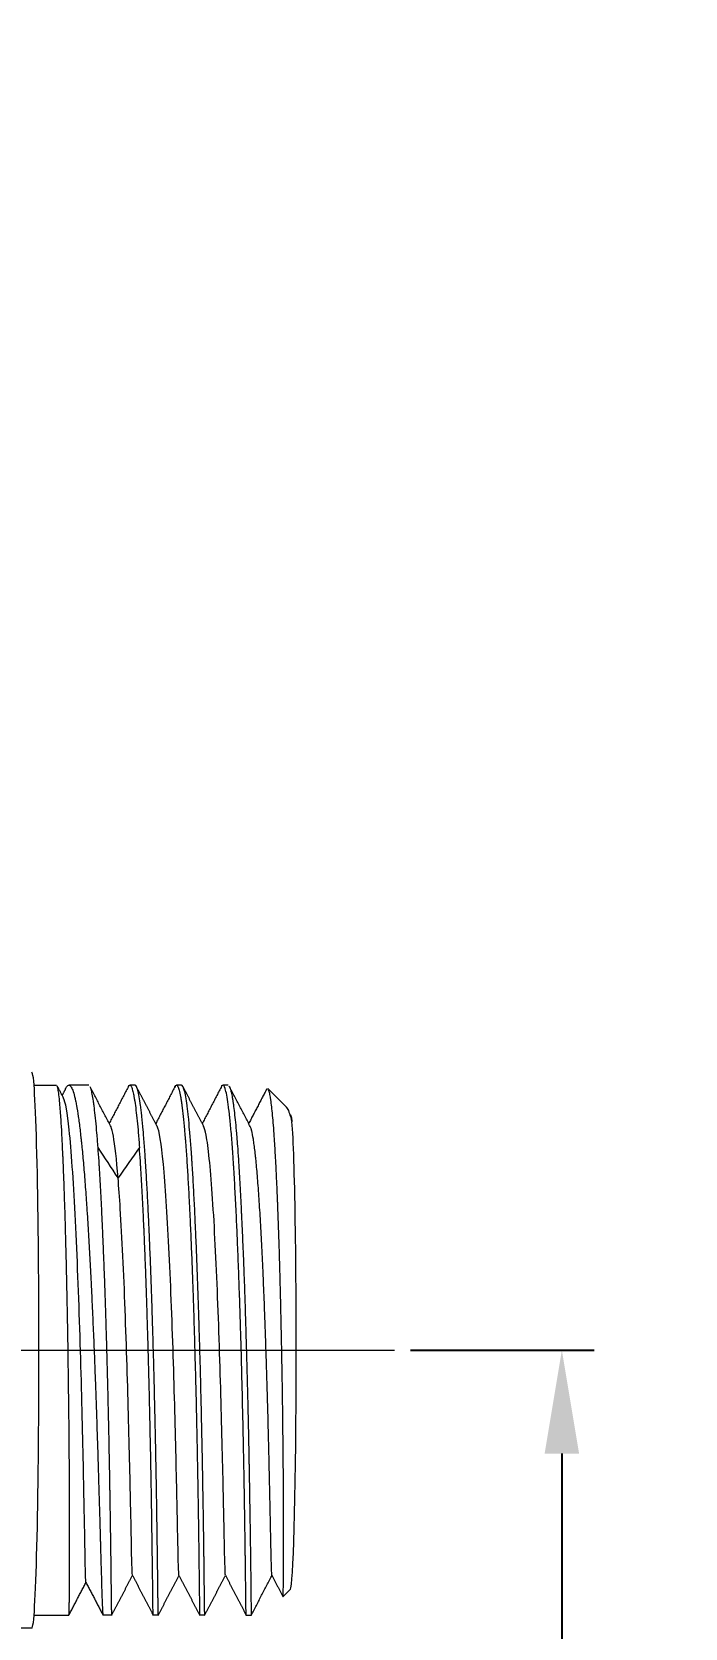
# Model space of a CAD drawing. Header units: millimetres. Extents: x 13304 to 14145, y -3112 to -2518.
# Drawn here: x 13632.1 to 13657.4, y -2848.6 to -2786.8 of the extents above; entities that cross this region are included whole.
import ezdxf

# ---------------------------------------------------------------- set-up
doc = ezdxf.new("R2010")
doc.units = ezdxf.units.MM
doc.linetypes.add('CENTERX2', pattern=[101.6, 63.5, -12.7, 12.7, -12.7])
doc.layers.add('CENTER', color=1, linetype='CENTERX2', lineweight=15)
doc.layers.add('DIM_', color=5, linetype='Continuous', lineweight=9)
doc.styles.get("Standard").update_dxf_attribs({"font": 'arial.ttf'})
doc.dimstyles.new('사본(2) STANDARD', dxfattribs={"dimscale": 0, "dimtxt": 4, "dimasz": 4, "dimexe": 1.25, "dimexo": 0.625, "dimgap": 1.5, "dimtad": 3, "dimtih": 1, "dimtoh": 1, "dimdec": 1, "dimzin": 9, "dimdsep": 46, "dimtxsty": 'Standard', "dimcen": 2.5, "dimclrd": 5, "dimclre": 5, "dimclrt": 5, "dimadec": 0, "dimazin": 0, "dimtfac": 1, "dimtdec": 1, "dimtmove": 0, "dimatfit": 3, "dimfxl": 1.25, "dimtfill": 1, "dimtolj": 1, "dimtzin": 0, "dimarcsym": 0})

# ---------------------------------------------------------------- blocks, each defined once
blk = doc.blocks.new('*D1')
at = {"layer": 'Defpoints', "color": 0, "transparency": 16777216}
for p in [(13611.112, -2735.149), (13694.137, -2735.149), (13635.287, -2904.833)]:
    blk.add_point(p, dxfattribs=at)
at = {"layer": 'DIM_', "color": 5, "lineweight": -2, "transparency": 16777216}
for p, q in [((13611.737, -2735.149), (13695.387, -2735.149)), ((13694.137, -2739.149), (13694.137, -2816.449)), ((13694.137, -2900.833), (13694.137, -2823.534)), ((13635.912, -2904.833), (13695.387, -2904.833))]:
    blk.add_line(p, q, dxfattribs=at)
at = {"layer": 'DIM_', "color": 5, "transparency": 16777216}
for points in [[(13693.471, -2739.149), (13694.804, -2739.149), (13694.137, -2735.149)], [(13693.471, -2900.833), (13694.804, -2900.833), (13694.137, -2904.833)]]:
    blk.add_solid(points, dxfattribs=at)
at = {"layer": 'DIM_', "color": 5, "transparency": 16777216, "insert": (13694.137, -2819.991), "char_height": 4, "attachment_point": 5, "bg_fill": 3, "box_fill_scale": 1.1, "bg_fill_color": 256, "bg_fill_true_color": 13158600, "bg_fill_transparency": 0}
blk.add_mtext('\\A1;169.7', dxfattribs=at)
blk = doc.blocks.new('*D4')
at = {"layer": 'Defpoints', "color": 0, "transparency": 16777216}
for p in [(13628.311, -2779.833), (13635.287, -2904.833), (13674.261, -2904.833)]:
    blk.add_point(p, dxfattribs=at)
at = {"layer": 'DIM_', "color": 5, "lineweight": -2, "transparency": 16777216}
for p, q in [((13628.936, -2779.833), (13675.511, -2779.833)), ((13674.261, -2783.833), (13674.261, -2838.791)), ((13674.261, -2900.833), (13674.261, -2845.876)), ((13635.912, -2904.833), (13675.511, -2904.833))]:
    blk.add_line(p, q, dxfattribs=at)
at = {"layer": 'DIM_', "color": 5, "transparency": 16777216}
for points in [[(13673.594, -2783.833), (13674.927, -2783.833), (13674.261, -2779.833)], [(13673.594, -2900.833), (13674.927, -2900.833), (13674.261, -2904.833)]]:
    blk.add_solid(points, dxfattribs=at)
at = {"layer": 'DIM_', "color": 5, "transparency": 16777216, "insert": (13674.261, -2842.333), "char_height": 4, "attachment_point": 5, "bg_fill": 3, "box_fill_scale": 1.1, "bg_fill_color": 256, "bg_fill_true_color": 13158600, "bg_fill_transparency": 0}
blk.add_mtext('\\A1;125', dxfattribs=at)
blk = doc.blocks.new('*D7')
at = {"layer": 'Defpoints', "color": 0, "transparency": 16777216}
for p in [(13646.137, -2837.833), (13646.137, -2904.833), (13652.615, -2904.833)]:
    blk.add_point(p, dxfattribs=at)
at = {"layer": 'DIM_', "color": 5, "lineweight": -2, "transparency": 16777216}
for p, q in [((13646.762, -2837.833), (13653.865, -2837.833)), ((13652.615, -2841.833), (13652.615, -2867.791)), ((13652.615, -2900.833), (13652.615, -2874.876)), ((13646.762, -2904.833), (13653.865, -2904.833))]:
    blk.add_line(p, q, dxfattribs=at)
at = {"layer": 'DIM_', "color": 5, "transparency": 16777216}
for points in [[(13651.949, -2841.833), (13653.282, -2841.833), (13652.615, -2837.833)], [(13651.949, -2900.833), (13653.282, -2900.833), (13652.615, -2904.833)]]:
    blk.add_solid(points, dxfattribs=at)
at = {"layer": 'DIM_', "color": 5, "transparency": 16777216, "insert": (13652.615, -2871.333), "char_height": 4, "attachment_point": 5, "bg_fill": 3, "box_fill_scale": 1.1, "bg_fill_color": 256, "bg_fill_true_color": 13158600, "bg_fill_transparency": 0}
blk.add_mtext('\\A1;67', dxfattribs=at)

msp = doc.modelspace()

# ---------------------------------------------------------------- linework, layer by layer
at = {"linetype": 'Continuous', "lineweight": 0}
for p, q in [((13632.186, -2827.583), (13633.061, -2827.583)), ((13634.301, -2827.583), (13633.534, -2827.583)), ((13636.096, -2827.583), (13635.892, -2827.583)), ((13637.896, -2827.583), (13637.696, -2827.583)), ((13639.695, -2827.583), (13639.495, -2827.583)), ((13641.954, -2828.433), (13641.259, -2827.738)), ((13641.825, -2847.363), (13642.107, -2847.08)), ((13632.186, -2848.083), (13633.537, -2848.083)), ((13635.197, -2848.083), (13634.857, -2848.083)), ((13636.996, -2848.083), (13636.796, -2848.083)), ((13638.796, -2848.083), (13638.596, -2848.083)), ((13640.396, -2848.083), (13640.594, -2848.083)), ((13632.104, -2848.583), (13611.111, -2848.583))]:
    msp.add_line(p, q, dxfattribs=at)
for centre, major_axis, start_param, end_param in [((13632.104, -2837.833), (0, 10.75), 3.141607, 6.283185), ((13642.101, -2837.833), (0, 9.25), 3.167136, 5.984453)]:
    msp.add_ellipse(centre, major_axis=major_axis, ratio=0.025395, start_param=start_param, end_param=end_param, dxfattribs=at)
for points, knots in [([(13633.536, -2848.083), (13633.538, -2848.083), (13633.54, -2848.067), (13633.544, -2848.001), (13633.546, -2847.952), (13633.549, -2847.822), (13633.55, -2847.741), (13633.552, -2847.619), (13633.552, -2847.581), (13633.553, -2847.54), (13633.553, -2847.513), (13633.553, -2847.499), (13633.554, -2847.428), (13633.555, -2847.367), (13633.557, -2847.174), (13633.56, -2846.888), (13633.562, -2846.545), (13633.563, -2846.266), (13633.564, -2846.169), (13633.564, -2846.019), (13633.564, -2845.968), (13633.565, -2845.864), (13633.565, -2845.811), (13633.565, -2845.543), (13633.565, -2845.318), (13633.564, -2844.845), (13633.564, -2844.598), (13633.563, -2844.082), (13633.562, -2843.813), (13633.561, -2843.463), (13633.56, -2843.392), (13633.56, -2843.285), (13633.56, -2843.249), (13633.559, -2843.177), (13633.559, -2842.997), (13633.558, -2842.814), (13633.555, -2842.37), (13633.553, -2842.068), (13633.548, -2841.451), (13633.545, -2841.137), (13633.54, -2840.656), (13633.539, -2840.494), (13633.536, -2840.249), (13633.535, -2840.166), (13633.533, -2840.001), (13633.532, -2839.919), (13633.527, -2839.505), (13633.523, -2839.174), (13633.514, -2838.509), (13633.51, -2838.175), (13633.5, -2837.507), (13633.494, -2837.172), (13633.488, -2836.794), (13633.487, -2836.752), (13633.485, -2836.668), (13633.485, -2836.626), (13633.482, -2836.5), (13633.478, -2836.249), (13633.473, -2836.001), (13633.462, -2835.508), (13633.448, -2834.86), (13633.433, -2834.23), (13633.421, -2833.765), (13633.418, -2833.611), (13633.411, -2833.382), (13633.409, -2833.305), (13633.405, -2833.155), (13633.403, -2833.08), (13633.393, -2832.708), (13633.384, -2832.421), (13633.366, -2831.866), (13633.357, -2831.597), (13633.337, -2831.08), (13633.327, -2830.831), (13633.316, -2830.561), (13633.315, -2830.532), (13633.312, -2830.473), (13633.308, -2830.385), (13633.299, -2830.184), (13633.292, -2830.019), (13633.276, -2829.701), (13633.256, -2829.303), (13633.235, -2828.958), (13633.219, -2828.72), (13633.213, -2828.644), (13633.202, -2828.499), (13633.196, -2828.43), (13633.18, -2828.237), (13633.169, -2828.124), (13633.147, -2827.93), (13633.136, -2827.848), (13633.119, -2827.75), (13633.114, -2827.721), (13633.106, -2827.684), (13633.103, -2827.672), (13633.098, -2827.651), (13633.095, -2827.642), (13633.088, -2827.62), (13633.084, -2827.609), (13633.079, -2827.601)], [0, 0, 0, 0, 0.031832, 0.031832, 0.063664, 0.063664, 0.095496, 0.095496, 0.103454, 0.107433, 0.107433, 0.111412, 0.111412, 0.127328, 0.127328, 0.15916, 0.190992, 0.190992, 0.206908, 0.206908, 0.214866, 0.214866, 0.222824, 0.222824, 0.254655, 0.254655, 0.286487, 0.286487, 0.318319, 0.318319, 0.326277, 0.326277, 0.330256, 0.330256, 0.334235, 0.350151, 0.350151, 0.381983, 0.381983, 0.413815, 0.413815, 0.429731, 0.429731, 0.437689, 0.437689, 0.445647, 0.445647, 0.477479, 0.477479, 0.509311, 0.509311, 0.541143, 0.541143, 0.545122, 0.545122, 0.549101, 0.549101, 0.557059, 0.572975, 0.572975, 0.604807, 0.636639, 0.636639, 0.652555, 0.652555, 0.660513, 0.660513, 0.668471, 0.668471, 0.700302, 0.700302, 0.732134, 0.732134, 0.763966, 0.763966, 0.767945, 0.767945, 0.771924, 0.779882, 0.795798, 0.795798, 0.82763, 0.859462, 0.859462, 0.875378, 0.875378, 0.891294, 0.891294, 0.923126, 0.923126, 0.954958, 0.954958, 0.970874, 0.970874, 0.978832, 0.978832, 0.98679, 0.98679, 1, 1, 1, 1]), ([(13634.195, -2846.815), (13634.193, -2846.81), (13634.181, -2846.665), (13634.155, -2845.325), (13634.087, -2841.668), (13633.967, -2836.981), (13633.786, -2832.376), (13633.565, -2829.147), (13633.403, -2828.219), (13633.328, -2828.079)], [0, 0, 0, 0, 0.042955, 0.206707, 0.370458, 0.53421, 0.697961, 0.861712, 1, 1, 1, 1]), ([(13633.405, -2827.722), (13633.408, -2827.716), (13633.412, -2827.709), (13633.421, -2827.689), (13633.428, -2827.677), (13633.441, -2827.655), (13633.448, -2827.645), (13633.481, -2827.601), (13633.507, -2827.583), (13633.534, -2827.583)], [0, 0, 0, 0, 0.074288, 0.074288, 0.228573, 0.228573, 0.382859, 0.382859, 1, 1, 1, 1]), ([(13633.534, -2827.583), (13633.559, -2827.583), (13633.585, -2827.6), (13633.635, -2827.666), (13633.659, -2827.715), (13633.708, -2827.845), (13633.733, -2827.926), (13633.763, -2828.048), (13633.772, -2828.086), (13633.781, -2828.126), (13633.787, -2828.154), (13633.79, -2828.168), (13633.805, -2828.239), (13633.816, -2828.3), (13633.852, -2828.492), (13633.875, -2828.635), (13633.92, -2828.95), (13633.943, -2829.121), (13633.977, -2829.4), (13633.988, -2829.497), (13634.004, -2829.647), (13634.01, -2829.698), (13634.021, -2829.802), (13634.026, -2829.855), (13634.054, -2830.122), (13634.075, -2830.348), (13634.116, -2830.821), (13634.136, -2831.068), (13634.176, -2831.584), (13634.195, -2831.853), (13634.219, -2832.203), (13634.224, -2832.273), (13634.231, -2832.38), (13634.234, -2832.416), (13634.238, -2832.488), (13634.25, -2832.669), (13634.262, -2832.852), (13634.29, -2833.295), (13634.325, -2833.9), (13634.359, -2834.529), (13634.384, -2835.01), (13634.392, -2835.171), (13634.404, -2835.417), (13634.408, -2835.499), (13634.415, -2835.664), (13634.419, -2835.747), (13634.438, -2836.16), (13634.453, -2836.492), (13634.482, -2837.157), (13634.496, -2837.49), (13634.524, -2838.159), (13634.537, -2838.494), (13634.551, -2838.871), (13634.553, -2838.913), (13634.556, -2838.997), (13634.561, -2839.124), (13634.571, -2839.416), (13634.58, -2839.665), (13634.598, -2840.158), (13634.619, -2840.806), (13634.639, -2841.436), (13634.654, -2841.901), (13634.659, -2842.055), (13634.666, -2842.284), (13634.668, -2842.36), (13634.673, -2842.511), (13634.675, -2842.586), (13634.687, -2842.958), (13634.695, -2843.245), (13634.712, -2843.801), (13634.72, -2844.069), (13634.734, -2844.586), (13634.741, -2844.836), (13634.748, -2845.105), (13634.749, -2845.135), (13634.751, -2845.194), (13634.753, -2845.282), (13634.758, -2845.483), (13634.763, -2845.647), (13634.772, -2845.966), (13634.777, -2846.165), (13634.788, -2846.536), (13634.794, -2846.709), (13634.801, -2846.947), (13634.803, -2847.023), (13634.806, -2847.114), (13634.807, -2847.131), (13634.808, -2847.167), (13634.81, -2847.219), (13634.812, -2847.269), (13634.817, -2847.43), (13634.821, -2847.543), (13634.829, -2847.737), (13634.832, -2847.818), (13634.838, -2847.917), (13634.839, -2847.946), (13634.842, -2847.983), (13634.843, -2847.995), (13634.845, -2848.015), (13634.846, -2848.025), (13634.85, -2848.06), (13634.853, -2848.076), (13634.856, -2848.082)], [0, 0, 0, 0, 0.031443, 0.031443, 0.062885, 0.062885, 0.094328, 0.094328, 0.102188, 0.106119, 0.106119, 0.110049, 0.110049, 0.12577, 0.12577, 0.157213, 0.157213, 0.188656, 0.188656, 0.204377, 0.204377, 0.212237, 0.212237, 0.220098, 0.220098, 0.251541, 0.251541, 0.282983, 0.282983, 0.314426, 0.314426, 0.322286, 0.322286, 0.326217, 0.326217, 0.330147, 0.345868, 0.345868, 0.377311, 0.408754, 0.408754, 0.424475, 0.424475, 0.432336, 0.432336, 0.440196, 0.440196, 0.471639, 0.471639, 0.503081, 0.503081, 0.534524, 0.534524, 0.538454, 0.538454, 0.542385, 0.550245, 0.565967, 0.565967, 0.597409, 0.628852, 0.628852, 0.644573, 0.644573, 0.652434, 0.652434, 0.660294, 0.660294, 0.691737, 0.691737, 0.723179, 0.723179, 0.754622, 0.754622, 0.758552, 0.758552, 0.762483, 0.770343, 0.786065, 0.786065, 0.817507, 0.817507, 0.84895, 0.84895, 0.864671, 0.864671, 0.868601, 0.868601, 0.872532, 0.880392, 0.880392, 0.911835, 0.911835, 0.943278, 0.943278, 0.958999, 0.958999, 0.966859, 0.966859, 0.97472, 0.97472, 1, 1, 1, 1]), ([(13634.664, -2829.989), (13634.65, -2829.795), (13634.635, -2829.612), (13634.606, -2829.269), (13634.577, -2828.949), (13634.547, -2828.674), (13634.525, -2828.484), (13634.517, -2828.424), (13634.506, -2828.337), (13634.502, -2828.309), (13634.495, -2828.255), (13634.491, -2828.228), (13634.472, -2828.099), (13634.456, -2828.009), (13634.425, -2827.855), (13634.401, -2827.755), (13634.376, -2827.686), (13634.368, -2827.665)], [0, 0, 0, 0, 0.1525, 0.1525, 0.305, 0.4575, 0.4575, 0.53375, 0.53375, 0.571875, 0.571875, 0.61, 0.61, 0.7625, 0.7625, 0.915, 1, 1, 1, 1]), ([(13635.836, -2827.637), (13635.836, -2827.636), (13635.837, -2827.635), (13635.856, -2827.6), (13635.875, -2827.583), (13635.893, -2827.583)], [0, 0, 0, 0, 0.028183, 0.028183, 1, 1, 1, 1]), ([(13635.893, -2827.583), (13635.91, -2827.583), (13635.926, -2827.597), (13635.958, -2827.649), (13635.99, -2827.727), (13636.022, -2827.856), (13636.045, -2827.972), (13636.053, -2828.014), (13636.065, -2828.082), (13636.069, -2828.105), (13636.077, -2828.154), (13636.081, -2828.179), (13636.101, -2828.308), (13636.117, -2828.423), (13636.148, -2828.675), (13636.178, -2828.95), (13636.208, -2829.27), (13636.237, -2829.612), (13636.251, -2829.795), (13636.265, -2829.989)], [0, 0, 0, 0, 0.125, 0.125, 0.25, 0.375, 0.375, 0.4375, 0.4375, 0.46875, 0.46875, 0.5, 0.5, 0.625, 0.625, 0.75, 0.875, 0.875, 1, 1, 1, 1]), ([(13636.996, -2848.083), (13636.995, -2848.083), (13636.994, -2848.067), (13636.992, -2848.001), (13636.991, -2847.952), (13636.989, -2847.822), (13636.988, -2847.741), (13636.986, -2847.619), (13636.986, -2847.581), (13636.985, -2847.54), (13636.985, -2847.513), (13636.985, -2847.499), (13636.984, -2847.427), (13636.983, -2847.367), (13636.981, -2847.174), (13636.98, -2847.031), (13636.976, -2846.716), (13636.974, -2846.545), (13636.971, -2846.266), (13636.969, -2846.169), (13636.967, -2846.019), (13636.967, -2845.968), (13636.965, -2845.864), (13636.965, -2845.811), (13636.961, -2845.543), (13636.958, -2845.318), (13636.951, -2844.845), (13636.947, -2844.597), (13636.94, -2844.081), (13636.936, -2843.812), (13636.93, -2843.462), (13636.929, -2843.392), (13636.927, -2843.284), (13636.927, -2843.249), (13636.925, -2843.177), (13636.922, -2842.996), (13636.919, -2842.813), (13636.911, -2842.369), (13636.899, -2841.765), (13636.886, -2841.136), (13636.875, -2840.655), (13636.872, -2840.493), (13636.866, -2840.248), (13636.865, -2840.166), (13636.861, -2840.001), (13636.859, -2839.918), (13636.849, -2839.504), (13636.842, -2839.173), (13636.825, -2838.508), (13636.816, -2838.174), (13636.797, -2837.506), (13636.787, -2837.171), (13636.776, -2836.793), (13636.774, -2836.751), (13636.772, -2836.667), (13636.77, -2836.625), (13636.766, -2836.499), (13636.758, -2836.248), (13636.75, -2836), (13636.733, -2835.507), (13636.711, -2834.859), (13636.687, -2834.229), (13636.668, -2833.764), (13636.662, -2833.61), (13636.652, -2833.381), (13636.649, -2833.305), (13636.642, -2833.154), (13636.639, -2833.079), (13636.622, -2832.708), (13636.608, -2832.421), (13636.579, -2831.865), (13636.565, -2831.597), (13636.535, -2831.079), (13636.52, -2830.83), (13636.503, -2830.561), (13636.501, -2830.531), (13636.497, -2830.472), (13636.491, -2830.384), (13636.478, -2830.183), (13636.466, -2830.019), (13636.442, -2829.7), (13636.427, -2829.501), (13636.394, -2829.13), (13636.377, -2828.958), (13636.351, -2828.719), (13636.343, -2828.643), (13636.325, -2828.498), (13636.317, -2828.43), (13636.291, -2828.237), (13636.273, -2828.124), (13636.239, -2827.93), (13636.221, -2827.848), (13636.195, -2827.75), (13636.186, -2827.721), (13636.173, -2827.684), (13636.168, -2827.672), (13636.159, -2827.651), (13636.155, -2827.642), (13636.132, -2827.6), (13636.114, -2827.583), (13636.096, -2827.583)], [0, 0, 0, 0, 0.03125, 0.03125, 0.0625, 0.0625, 0.09375, 0.09375, 0.101562, 0.105469, 0.105469, 0.109375, 0.109375, 0.125, 0.125, 0.15625, 0.15625, 0.1875, 0.1875, 0.203125, 0.203125, 0.210938, 0.210938, 0.21875, 0.21875, 0.25, 0.25, 0.28125, 0.28125, 0.3125, 0.3125, 0.320313, 0.320313, 0.324219, 0.324219, 0.328125, 0.34375, 0.34375, 0.375, 0.40625, 0.40625, 0.421875, 0.421875, 0.429688, 0.429688, 0.4375, 0.4375, 0.46875, 0.46875, 0.5, 0.5, 0.53125, 0.53125, 0.535156, 0.535156, 0.539063, 0.539063, 0.546875, 0.5625, 0.5625, 0.59375, 0.625, 0.625, 0.640625, 0.640625, 0.648438, 0.648438, 0.65625, 0.65625, 0.6875, 0.6875, 0.71875, 0.71875, 0.75, 0.75, 0.753906, 0.753906, 0.757813, 0.765625, 0.78125, 0.78125, 0.8125, 0.8125, 0.84375, 0.84375, 0.859375, 0.859375, 0.875, 0.875, 0.90625, 0.90625, 0.9375, 0.9375, 0.953125, 0.953125, 0.960938, 0.960938, 0.96875, 0.96875, 1, 1, 1, 1]), ([(13637.64, -2827.639), (13637.641, -2827.637), (13637.642, -2827.635), (13637.661, -2827.6), (13637.678, -2827.583), (13637.696, -2827.583)], [0, 0, 0, 0, 0.045803, 0.045803, 1, 1, 1, 1]), ([(13637.696, -2827.583), (13637.714, -2827.583), (13637.732, -2827.6), (13637.767, -2827.666), (13637.785, -2827.715), (13637.821, -2827.845), (13637.839, -2827.926), (13637.861, -2828.048), (13637.867, -2828.086), (13637.874, -2828.127), (13637.878, -2828.154), (13637.881, -2828.168), (13637.892, -2828.239), (13637.9, -2828.3), (13637.926, -2828.493), (13637.96, -2828.779), (13637.993, -2829.122), (13638.017, -2829.401), (13638.025, -2829.498), (13638.038, -2829.648), (13638.042, -2829.699), (13638.05, -2829.803), (13638.054, -2829.856), (13638.074, -2830.124), (13638.09, -2830.349), (13638.121, -2830.822), (13638.136, -2831.069), (13638.165, -2831.586), (13638.18, -2831.855), (13638.197, -2832.205), (13638.201, -2832.275), (13638.206, -2832.382), (13638.208, -2832.418), (13638.211, -2832.49), (13638.22, -2832.671), (13638.228, -2832.854), (13638.248, -2833.297), (13638.261, -2833.6), (13638.287, -2834.216), (13638.299, -2834.531), (13638.317, -2835.012), (13638.323, -2835.174), (13638.332, -2835.419), (13638.334, -2835.501), (13638.34, -2835.666), (13638.343, -2835.749), (13638.357, -2836.162), (13638.367, -2836.494), (13638.387, -2837.159), (13638.397, -2837.492), (13638.415, -2838.161), (13638.424, -2838.496), (13638.434, -2838.874), (13638.435, -2838.916), (13638.437, -2839), (13638.438, -2839.042), (13638.442, -2839.168), (13638.448, -2839.419), (13638.454, -2839.667), (13638.466, -2840.16), (13638.48, -2840.808), (13638.493, -2841.438), (13638.502, -2841.903), (13638.505, -2842.057), (13638.509, -2842.286), (13638.51, -2842.362), (13638.513, -2842.513), (13638.515, -2842.588), (13638.521, -2842.959), (13638.526, -2843.246), (13638.536, -2843.802), (13638.54, -2844.07), (13638.548, -2844.587), (13638.552, -2844.837), (13638.556, -2845.106), (13638.556, -2845.136), (13638.557, -2845.195), (13638.558, -2845.283), (13638.561, -2845.483), (13638.563, -2845.648), (13638.567, -2845.967), (13638.569, -2846.166), (13638.574, -2846.537), (13638.576, -2846.709), (13638.579, -2846.947), (13638.58, -2847.023), (13638.582, -2847.168), (13638.583, -2847.237), (13638.585, -2847.43), (13638.586, -2847.543), (13638.589, -2847.737), (13638.59, -2847.819), (13638.591, -2847.917), (13638.592, -2847.946), (13638.592, -2847.983), (13638.592, -2847.995), (13638.593, -2848.015), (13638.593, -2848.025), (13638.594, -2848.067), (13638.595, -2848.083), (13638.596, -2848.083)], [0, 0, 0, 0, 0.03125, 0.03125, 0.0625, 0.0625, 0.09375, 0.09375, 0.101562, 0.105469, 0.105469, 0.109375, 0.109375, 0.125, 0.125, 0.15625, 0.1875, 0.1875, 0.203125, 0.203125, 0.210937, 0.210937, 0.21875, 0.21875, 0.25, 0.25, 0.28125, 0.28125, 0.3125, 0.3125, 0.320312, 0.320312, 0.324219, 0.324219, 0.328125, 0.34375, 0.34375, 0.375, 0.375, 0.40625, 0.40625, 0.421875, 0.421875, 0.429687, 0.429687, 0.4375, 0.4375, 0.46875, 0.46875, 0.5, 0.5, 0.53125, 0.53125, 0.535156, 0.535156, 0.539062, 0.539062, 0.546875, 0.5625, 0.5625, 0.59375, 0.625, 0.625, 0.640625, 0.640625, 0.648437, 0.648437, 0.65625, 0.65625, 0.6875, 0.6875, 0.71875, 0.71875, 0.75, 0.75, 0.753906, 0.753906, 0.757812, 0.765625, 0.78125, 0.78125, 0.8125, 0.8125, 0.84375, 0.84375, 0.859375, 0.859375, 0.875, 0.875, 0.90625, 0.90625, 0.9375, 0.9375, 0.953125, 0.953125, 0.960937, 0.960937, 0.96875, 0.96875, 1, 1, 1, 1]), ([(13638.794, -2848.083), (13638.794, -2848.079), (13638.793, -2848.063), (13638.791, -2848.001), (13638.79, -2847.952), (13638.789, -2847.822), (13638.788, -2847.741), (13638.786, -2847.619), (13638.786, -2847.581), (13638.785, -2847.54), (13638.785, -2847.513), (13638.785, -2847.499), (13638.784, -2847.427), (13638.783, -2847.367), (13638.781, -2847.174), (13638.777, -2846.888), (13638.773, -2846.545), (13638.769, -2846.266), (13638.768, -2846.169), (13638.766, -2846.019), (13638.766, -2845.968), (13638.765, -2845.864), (13638.764, -2845.811), (13638.761, -2845.543), (13638.758, -2845.318), (13638.751, -2844.845), (13638.748, -2844.597), (13638.74, -2844.081), (13638.735, -2843.812), (13638.729, -2843.462), (13638.728, -2843.392), (13638.726, -2843.284), (13638.725, -2843.249), (13638.724, -2843.177), (13638.721, -2842.996), (13638.718, -2842.813), (13638.71, -2842.369), (13638.698, -2841.765), (13638.686, -2841.136), (13638.676, -2840.655), (13638.672, -2840.493), (13638.667, -2840.248), (13638.665, -2840.166), (13638.661, -2840.001), (13638.659, -2839.918), (13638.649, -2839.504), (13638.641, -2839.173), (13638.624, -2838.508), (13638.615, -2838.175), (13638.596, -2837.506), (13638.586, -2837.171), (13638.575, -2836.793), (13638.574, -2836.751), (13638.571, -2836.667), (13638.57, -2836.625), (13638.566, -2836.499), (13638.558, -2836.248), (13638.55, -2836), (13638.534, -2835.507), (13638.522, -2835.183), (13638.499, -2834.544), (13638.486, -2834.229), (13638.467, -2833.764), (13638.461, -2833.61), (13638.451, -2833.381), (13638.447, -2833.305), (13638.441, -2833.154), (13638.437, -2833.079), (13638.42, -2832.708), (13638.407, -2832.421), (13638.379, -2831.865), (13638.365, -2831.597), (13638.336, -2831.079), (13638.321, -2830.83), (13638.303, -2830.561), (13638.301, -2830.531), (13638.297, -2830.472), (13638.291, -2830.384), (13638.278, -2830.183), (13638.266, -2830.019), (13638.241, -2829.7), (13638.209, -2829.302), (13638.176, -2828.958), (13638.15, -2828.719), (13638.142, -2828.643), (13638.125, -2828.498), (13638.116, -2828.43), (13638.091, -2828.237), (13638.074, -2828.124), (13638.039, -2827.93), (13638.021, -2827.848), (13637.994, -2827.75), (13637.985, -2827.721), (13637.972, -2827.684), (13637.967, -2827.672), (13637.958, -2827.651), (13637.954, -2827.642), (13637.931, -2827.6), (13637.913, -2827.583), (13637.895, -2827.583)], [0, 0, 0, 0, 0.027727, 0.027727, 0.05909, 0.05909, 0.090454, 0.090454, 0.098295, 0.102215, 0.102215, 0.106136, 0.106136, 0.121818, 0.121818, 0.153181, 0.184545, 0.184545, 0.200227, 0.200227, 0.208068, 0.208068, 0.215909, 0.215909, 0.247272, 0.247272, 0.278636, 0.278636, 0.31, 0.31, 0.31784, 0.31784, 0.321761, 0.321761, 0.325681, 0.341363, 0.341363, 0.372727, 0.404091, 0.404091, 0.419772, 0.419772, 0.427613, 0.427613, 0.435454, 0.435454, 0.466818, 0.466818, 0.498182, 0.498182, 0.529545, 0.529545, 0.533466, 0.533466, 0.537386, 0.537386, 0.545227, 0.560909, 0.560909, 0.592272, 0.592272, 0.623636, 0.623636, 0.639318, 0.639318, 0.647159, 0.647159, 0.655, 0.655, 0.686363, 0.686363, 0.717727, 0.717727, 0.749091, 0.749091, 0.753011, 0.753011, 0.756932, 0.764773, 0.780454, 0.780454, 0.811818, 0.843182, 0.843182, 0.858864, 0.858864, 0.874545, 0.874545, 0.905909, 0.905909, 0.937273, 0.937273, 0.952955, 0.952955, 0.960795, 0.960795, 0.968636, 0.968636, 1, 1, 1, 1]), ([(13639.441, -2827.635), (13639.441, -2827.635), (13639.441, -2827.634), (13639.46, -2827.6), (13639.478, -2827.583), (13639.496, -2827.583)], [0, 0, 0, 0, 0.013803, 0.013803, 1, 1, 1, 1]), ([(13640.395, -2848.082), (13640.395, -2848.081), (13640.395, -2848.075), (13640.394, -2848.061), (13640.393, -2848.012), (13640.392, -2847.96), (13640.389, -2847.816), (13640.387, -2847.724), (13640.386, -2847.597), (13640.386, -2847.583), (13640.385, -2847.554), (13640.385, -2847.539), (13640.384, -2847.493), (13640.384, -2847.461), (13640.383, -2847.362), (13640.382, -2847.292), (13640.38, -2847.067), (13640.378, -2846.9), (13640.374, -2846.529), (13640.372, -2846.326), (13640.368, -2846.05), (13640.367, -2845.993), (13640.366, -2845.907), (13640.366, -2845.878), (13640.365, -2845.819), (13640.363, -2845.672), (13640.361, -2845.519), (13640.355, -2845.142), (13640.351, -2844.877), (13640.343, -2844.319), (13640.339, -2844.027), (13640.333, -2843.644), (13640.332, -2843.567), (13640.329, -2843.41), (13640.328, -2843.331), (13640.324, -2843.092), (13640.321, -2842.931), (13640.312, -2842.441), (13640.3, -2841.771), (13640.285, -2841.07), (13640.275, -2840.622), (13640.272, -2840.487), (13640.269, -2840.351), (13640.266, -2840.26), (13640.265, -2840.214), (13640.26, -2839.985), (13640.256, -2839.802), (13640.243, -2839.251), (13640.225, -2838.513), (13640.205, -2837.77), (13640.188, -2837.211), (13640.183, -2837.025), (13640.176, -2836.791), (13640.174, -2836.744), (13640.171, -2836.651), (13640.167, -2836.511), (13640.162, -2836.372), (13640.147, -2835.91), (13640.135, -2835.546), (13640.109, -2834.83), (13640.096, -2834.477), (13640.076, -2833.956), (13640.069, -2833.783), (13640.06, -2833.57), (13640.058, -2833.527), (13640.054, -2833.442), (13640.052, -2833.399), (13640.047, -2833.273), (13640.043, -2833.189), (13640.025, -2832.774), (13640.01, -2832.454), (13639.978, -2831.837), (13639.962, -2831.54), (13639.937, -2831.111), (13639.929, -2830.972), (13639.916, -2830.766), (13639.912, -2830.699), (13639.903, -2830.565), (13639.899, -2830.499), (13639.877, -2830.175), (13639.86, -2829.932), (13639.825, -2829.48), (13639.807, -2829.27), (13639.779, -2828.98), (13639.769, -2828.888), (13639.755, -2828.755), (13639.75, -2828.712), (13639.743, -2828.649), (13639.741, -2828.628), (13639.736, -2828.587), (13639.734, -2828.567), (13639.712, -2828.388), (13639.692, -2828.249), (13639.654, -2828.01), (13639.634, -2827.91), (13639.605, -2827.789), (13639.596, -2827.753), (13639.581, -2827.707), (13639.574, -2827.686), (13639.566, -2827.668), (13639.561, -2827.656), (13639.559, -2827.651), (13639.536, -2827.604), (13639.516, -2827.583), (13639.496, -2827.583)], [0, 0, 0, 0, 0.004732, 0.022193, 0.022193, 0.057115, 0.057115, 0.092037, 0.092037, 0.096402, 0.096402, 0.100767, 0.100767, 0.109497, 0.109497, 0.126958, 0.126958, 0.16188, 0.16188, 0.196802, 0.196802, 0.205532, 0.205532, 0.209897, 0.209897, 0.214262, 0.231723, 0.231723, 0.266645, 0.266645, 0.301567, 0.301567, 0.310297, 0.310297, 0.319027, 0.319027, 0.336488, 0.336488, 0.37141, 0.406332, 0.406332, 0.415062, 0.419427, 0.419427, 0.423792, 0.423792, 0.441253, 0.441253, 0.476175, 0.511097, 0.511097, 0.528557, 0.528557, 0.532923, 0.532923, 0.537288, 0.546018, 0.546018, 0.58094, 0.58094, 0.615862, 0.615862, 0.633322, 0.633322, 0.637688, 0.637688, 0.642053, 0.642053, 0.650783, 0.650783, 0.685705, 0.685705, 0.720627, 0.720627, 0.738087, 0.738087, 0.746818, 0.746818, 0.755548, 0.755548, 0.79047, 0.79047, 0.825392, 0.825392, 0.842852, 0.842852, 0.851583, 0.851583, 0.855948, 0.855948, 0.860313, 0.860313, 0.895235, 0.895235, 0.930157, 0.930157, 0.947617, 0.947617, 0.956348, 0.960713, 0.960713, 0.965078, 0.965078, 1, 1, 1, 1]), ([(13639.75, -2827.635), (13639.76, -2827.653), (13639.783, -2827.709), (13639.806, -2827.793), (13639.833, -2827.912), (13639.846, -2827.982), (13639.863, -2828.081), (13639.866, -2828.101), (13639.873, -2828.144), (13639.877, -2828.165), (13639.887, -2828.232), (13639.894, -2828.279), (13639.914, -2828.427), (13639.941, -2828.641), (13639.981, -2829.015), (13640.007, -2829.299), (13640.027, -2829.526), (13640.036, -2829.642), (13640.046, -2829.764), (13640.052, -2829.846), (13640.055, -2829.887), (13640.071, -2830.097), (13640.095, -2830.447), (13640.13, -2831.011), (13640.164, -2831.616), (13640.186, -2832.045), (13640.2, -2832.322), (13640.203, -2832.378), (13640.208, -2832.49), (13640.216, -2832.659), (13640.224, -2832.831), (13640.24, -2833.176), (13640.261, -2833.645), (13640.282, -2834.129), (13640.301, -2834.62), (13640.31, -2834.87), (13640.324, -2835.25), (13640.328, -2835.377), (13640.335, -2835.57), (13640.337, -2835.635), (13640.341, -2835.764), (13640.343, -2835.829), (13640.354, -2836.152), (13640.37, -2836.67), (13640.393, -2837.45), (13640.407, -2837.972), (13640.421, -2838.495), (13640.428, -2838.757), (13640.442, -2839.283), (13640.449, -2839.543), (13640.461, -2840.057), (13640.467, -2840.311), (13640.479, -2840.813), (13640.484, -2841.062), (13640.494, -2841.554), (13640.499, -2841.796), (13640.504, -2842.097), (13640.505, -2842.156), (13640.507, -2842.276), (13640.508, -2842.335), (13640.511, -2842.513), (13640.513, -2842.629), (13640.519, -2842.975), (13640.527, -2843.425), (13640.537, -2844.064), (13640.543, -2844.467), (13640.548, -2844.76), (13640.55, -2844.904), (13640.552, -2845.045), (13640.554, -2845.139), (13640.555, -2845.185), (13640.558, -2845.413), (13640.561, -2845.588), (13640.565, -2845.92), (13640.567, -2846.077), (13640.571, -2846.377), (13640.572, -2846.518), (13640.575, -2846.785), (13640.576, -2846.91), (13640.578, -2847.056), (13640.578, -2847.084), (13640.579, -2847.14), (13640.579, -2847.223), (13640.58, -2847.3), (13640.582, -2847.446), (13640.584, -2847.622), (13640.587, -2847.827), (13640.589, -2847.926), (13640.59, -2847.986), (13640.591, -2848.003), (13640.592, -2848.025), (13640.592, -2848.032), (13640.592, -2848.045), (13640.593, -2848.05), (13640.594, -2848.075), (13640.594, -2848.084), (13640.595, -2848.083), (13640.595, -2848.083), (13640.595, -2848.083)], [0, 0, 0, 0, 0.017371, 0.04251, 0.04251, 0.067649, 0.067649, 0.073933, 0.073933, 0.080218, 0.080218, 0.092788, 0.092788, 0.117926, 0.143065, 0.168204, 0.168204, 0.180774, 0.187058, 0.187058, 0.193343, 0.193343, 0.218482, 0.243621, 0.26876, 0.293899, 0.293899, 0.300183, 0.300183, 0.306468, 0.319038, 0.319038, 0.344176, 0.369315, 0.369315, 0.394454, 0.394454, 0.407024, 0.407024, 0.413308, 0.413308, 0.419593, 0.419593, 0.444732, 0.469871, 0.49501, 0.49501, 0.520149, 0.520149, 0.545288, 0.545288, 0.570426, 0.570426, 0.595565, 0.595565, 0.620704, 0.620704, 0.626989, 0.626989, 0.633274, 0.633274, 0.645843, 0.645843, 0.670982, 0.696121, 0.72126, 0.72126, 0.733829, 0.740114, 0.740114, 0.746399, 0.746399, 0.771537, 0.771537, 0.796676, 0.796676, 0.821815, 0.821815, 0.846954, 0.846954, 0.853239, 0.853239, 0.859524, 0.872093, 0.872093, 0.897232, 0.922371, 0.94751, 0.94751, 0.960079, 0.960079, 0.966364, 0.966364, 0.972649, 0.972649, 0.997787, 0.997787, 1, 1, 1, 1]), ([(13641.202, -2827.719), (13641.202, -2827.719), (13641.202, -2827.719), (13641.199, -2827.722), (13641.193, -2827.729), (13641.187, -2827.739), (13641.184, -2827.744)], [0, 0, 0, 0, 0.01393, 0.01393, 0.511943, 1, 1, 1, 1]), ([(13641.821, -2847.364), (13641.821, -2847.367), (13641.822, -2847.365), (13641.825, -2847.348), (13641.826, -2847.326), (13641.829, -2847.275), (13641.829, -2847.255), (13641.831, -2847.21), (13641.832, -2847.185), (13641.834, -2847.1), (13641.836, -2847.033), (13641.838, -2846.877), (13641.841, -2846.7), (13641.842, -2846.481), (13641.843, -2846.33), (13641.843, -2846.299), (13641.844, -2846.236), (13641.844, -2846.204), (13641.844, -2846.106), (13641.845, -2846.038), (13641.845, -2845.827), (13641.846, -2845.678), (13641.846, -2845.361), (13641.847, -2845.027), (13641.846, -2844.658), (13641.846, -2844.368), (13641.846, -2844.269), (13641.845, -2844.066), (13641.845, -2843.963), (13641.843, -2843.651), (13641.841, -2843.221), (13641.838, -2842.768), (13641.834, -2842.303), (13641.832, -2842.065), (13641.828, -2841.698), (13641.827, -2841.574), (13641.825, -2841.323), (13641.823, -2841.197), (13641.819, -2840.817), (13641.816, -2840.561), (13641.81, -2840.044), (13641.803, -2839.522), (13641.795, -2838.99), (13641.788, -2838.587), (13641.786, -2838.452), (13641.782, -2838.249), (13641.781, -2838.181), (13641.778, -2838.046), (13641.777, -2837.978), (13641.771, -2837.64), (13641.765, -2837.37), (13641.754, -2836.834), (13641.748, -2836.567), (13641.736, -2836.035), (13641.73, -2835.771), (13641.72, -2835.375), (13641.717, -2835.244), (13641.711, -2835.047), (13641.71, -2834.982), (13641.706, -2834.851), (13641.705, -2834.786), (13641.696, -2834.463), (13641.688, -2834.209), (13641.673, -2833.711), (13641.657, -2833.221), (13641.64, -2832.751), (13641.627, -2832.405), (13641.623, -2832.29), (13641.616, -2832.121), (13641.614, -2832.065), (13641.609, -2831.953), (13641.607, -2831.898), (13641.595, -2831.623), (13641.586, -2831.411), (13641.567, -2831.003), (13641.548, -2830.611), (13641.528, -2830.248), (13641.512, -2829.988), (13641.505, -2829.86), (13641.497, -2829.737), (13641.491, -2829.656), (13641.489, -2829.616), (13641.475, -2829.419), (13641.464, -2829.271), (13641.442, -2828.995), (13641.42, -2828.739), (13641.397, -2828.52), (13641.374, -2828.321), (13641.363, -2828.232), (13641.348, -2828.132), (13641.345, -2828.113), (13641.34, -2828.076), (13641.331, -2828.022), (13641.322, -2827.975), (13641.305, -2827.888), (13641.282, -2827.794), (13641.258, -2827.742), (13641.245, -2827.724), (13641.243, -2827.722), (13641.241, -2827.72)], [0, 0, 0, 0, 0.0175, 0.0175, 0.043936, 0.043936, 0.057154, 0.057154, 0.070372, 0.070372, 0.096809, 0.096809, 0.123245, 0.149681, 0.149681, 0.15629, 0.15629, 0.162899, 0.162899, 0.176117, 0.176117, 0.202553, 0.202553, 0.228989, 0.255426, 0.255426, 0.268644, 0.268644, 0.281862, 0.281862, 0.308298, 0.334734, 0.334734, 0.36117, 0.36117, 0.374388, 0.374388, 0.387606, 0.387606, 0.414042, 0.414042, 0.440479, 0.466915, 0.466915, 0.480133, 0.480133, 0.486742, 0.486742, 0.493351, 0.493351, 0.519787, 0.519787, 0.546223, 0.546223, 0.572659, 0.572659, 0.585877, 0.585877, 0.592487, 0.592487, 0.599096, 0.599096, 0.625532, 0.625532, 0.651968, 0.678404, 0.678404, 0.691622, 0.691622, 0.698231, 0.698231, 0.70484, 0.70484, 0.731276, 0.731276, 0.757713, 0.784149, 0.784149, 0.797367, 0.803976, 0.803976, 0.810585, 0.810585, 0.837021, 0.837021, 0.863457, 0.889893, 0.889893, 0.916329, 0.916329, 0.922939, 0.922939, 0.929548, 0.942766, 0.942766, 0.969202, 0.995638, 0.995638, 1, 1, 1, 1]), ([(13641.927, -2828.408), (13641.928, -2828.409), (13641.929, -2828.41), (13641.934, -2828.414), (13641.952, -2828.431), (13641.971, -2828.455), (13642.015, -2828.527), (13642.045, -2828.594), (13642.106, -2828.764), (13642.136, -2828.868), (13642.167, -2828.991)], [0, 0, 0, 0, 0.014546, 0.014546, 0.061472, 0.249178, 0.249178, 0.624589, 0.624589, 1, 1, 1, 1]), ([(13642.091, -2828.781), (13642.092, -2828.777), (13642.094, -2828.769), (13642.096, -2828.762), (13642.098, -2828.755), (13642.099, -2828.752), (13642.105, -2828.738), (13642.11, -2828.733), (13642.124, -2828.734), (13642.133, -2828.756), (13642.151, -2828.844), (13642.161, -2828.909), (13642.17, -2828.996)], [0, 0, 0, 0, 0.038166, 0.081886, 0.081886, 0.125606, 0.125606, 0.300485, 0.300485, 0.650242, 0.650242, 1, 1, 1, 1]), ([(13635.439, -2831.166), (13635.381, -2830.45), (13635.29, -2829.635), (13635.196, -2829.267), (13635.165, -2829.196)], [0, 0, 0, 0, 0.679373, 1, 1, 1, 1]), ([(13637.795, -2846.546), (13637.794, -2846.545), (13637.783, -2846.499), (13637.759, -2845.59), (13637.696, -2842.381), (13637.584, -2838.063), (13637.416, -2833.689), (13637.199, -2830.35), (13637.034, -2829.327), (13636.952, -2829.172)], [0, 0, 0, 0, 0.012155, 0.177378, 0.342601, 0.507824, 0.673046, 0.838269, 1, 1, 1, 1]), ([(13639.594, -2846.543), (13639.587, -2846.521), (13639.569, -2846.09), (13639.526, -2843.891), (13639.436, -2839.913), (13639.291, -2835.427), (13639.092, -2831.528), (13638.9, -2829.644), (13638.783, -2829.232), (13638.75, -2829.172)], [0, 0, 0, 0, 0.105686, 0.271449, 0.437211, 0.602974, 0.768737, 0.934499, 1, 1, 1, 1]), ([(13641.394, -2846.546), (13641.394, -2846.545), (13641.393, -2846.544), (13641.39, -2846.532), (13641.387, -2846.497), (13641.382, -2846.405), (13641.381, -2846.369), (13641.379, -2846.315), (13641.378, -2846.303), (13641.378, -2846.28), (13641.376, -2846.245), (13641.375, -2846.206), (13641.373, -2846.123), (13641.37, -2846.002), (13641.364, -2845.786), (13641.359, -2845.537), (13641.355, -2845.348), (13641.351, -2845.197), (13641.35, -2845.145), (13641.348, -2845.039), (13641.347, -2844.985), (13641.343, -2844.819), (13641.341, -2844.703), (13641.336, -2844.463), (13641.331, -2844.213), (13641.322, -2843.811), (13641.316, -2843.525), (13641.312, -2843.341), (13641.311, -2843.303), (13641.309, -2843.228), (13641.309, -2843.19), (13641.306, -2843.076), (13641.304, -2842.999), (13641.299, -2842.767), (13641.292, -2842.45), (13641.284, -2842.122), (13641.273, -2841.621), (13641.264, -2841.276), (13641.253, -2840.829), (13641.251, -2840.739), (13641.247, -2840.602), (13641.246, -2840.557), (13641.244, -2840.465), (13641.238, -2840.236), (13641.226, -2839.822), (13641.21, -2839.263), (13641.193, -2838.699), (13641.181, -2838.319), (13641.172, -2838.033), (13641.169, -2837.937), (13641.163, -2837.745), (13641.159, -2837.649), (13641.15, -2837.362), (13641.137, -2836.981), (13641.123, -2836.604), (13641.102, -2836.043), (13641.088, -2835.673), (13641.069, -2835.217), (13641.063, -2835.08), (13641.057, -2834.945), (13641.053, -2834.854), (13641.051, -2834.809), (13641.041, -2834.584), (13641.025, -2834.231), (13640.999, -2833.72), (13640.973, -2833.228), (13640.955, -2832.911), (13640.937, -2832.601), (13640.927, -2832.449), (13640.899, -2832.003), (13640.88, -2831.725), (13640.842, -2831.207), (13640.822, -2830.967), (13640.792, -2830.636), (13640.781, -2830.53), (13640.768, -2830.404), (13640.765, -2830.379), (13640.76, -2830.329), (13640.752, -2830.257), (13640.744, -2830.187), (13640.728, -2830.053), (13640.706, -2829.885), (13640.685, -2829.741), (13640.653, -2829.541), (13640.631, -2829.431), (13640.607, -2829.334), (13640.604, -2829.323), (13640.598, -2829.303), (13640.596, -2829.294), (13640.587, -2829.266), (13640.582, -2829.249), (13640.568, -2829.21), (13640.56, -2829.19), (13640.551, -2829.174)], [0, 0, 0, 0, 0.006424, 0.006424, 0.049836, 0.049836, 0.071542, 0.071542, 0.076969, 0.076969, 0.082395, 0.093248, 0.093248, 0.114954, 0.136661, 0.158367, 0.180073, 0.180073, 0.190926, 0.190926, 0.201779, 0.201779, 0.223485, 0.223485, 0.245191, 0.266897, 0.288603, 0.288603, 0.29403, 0.29403, 0.299457, 0.299457, 0.31031, 0.31031, 0.332016, 0.353722, 0.353722, 0.397134, 0.397134, 0.407987, 0.407987, 0.413414, 0.413414, 0.41884, 0.440546, 0.462252, 0.483959, 0.505665, 0.505665, 0.516518, 0.516518, 0.527371, 0.527371, 0.549077, 0.570783, 0.570783, 0.614195, 0.614195, 0.625048, 0.630475, 0.630475, 0.635901, 0.635901, 0.657608, 0.679314, 0.70102, 0.722726, 0.722726, 0.744432, 0.744432, 0.787844, 0.787844, 0.831257, 0.831257, 0.852963, 0.852963, 0.858389, 0.858389, 0.863816, 0.874669, 0.874669, 0.896375, 0.918081, 0.918081, 0.961493, 0.961493, 0.96692, 0.96692, 0.972346, 0.972346, 0.983199, 0.983199, 1, 1, 1, 1]), ([(13635.196, -2848.083), (13635.195, -2848.083), (13635.194, -2848.073), (13635.193, -2848.033), (13635.192, -2847.974), (13635.191, -2847.876), (13635.189, -2847.758), (13635.188, -2847.689), (13635.187, -2847.591), (13635.187, -2847.57), (13635.186, -2847.529), (13635.186, -2847.507), (13635.185, -2847.441), (13635.184, -2847.394), (13635.183, -2847.248), (13635.18, -2847.036), (13635.175, -2846.665), (13635.172, -2846.384), (13635.17, -2846.16), (13635.168, -2846.044), (13635.167, -2845.924), (13635.166, -2845.842), (13635.165, -2845.801), (13635.163, -2845.593), (13635.161, -2845.42), (13635.155, -2845.06), (13635.15, -2844.687), (13635.14, -2844.088), (13635.133, -2843.662), (13635.129, -2843.388), (13635.128, -2843.332), (13635.126, -2843.221), (13635.125, -2843.165), (13635.122, -2842.996), (13635.12, -2842.883), (13635.114, -2842.539), (13635.106, -2842.074), (13635.096, -2841.594), (13635.087, -2841.106), (13635.081, -2840.858), (13635.073, -2840.481), (13635.07, -2840.354), (13635.066, -2840.163), (13635.064, -2840.099), (13635.061, -2839.97), (13635.06, -2839.906), (13635.052, -2839.585), (13635.046, -2839.327), (13635.032, -2838.811), (13635.019, -2838.293), (13635.005, -2837.774), (13634.99, -2837.253), (13634.982, -2836.993), (13634.973, -2836.666), (13634.971, -2836.601), (13634.967, -2836.47), (13634.96, -2836.275), (13634.954, -2836.082), (13634.941, -2835.697), (13634.924, -2835.19), (13634.896, -2834.446), (13634.876, -2833.961), (13634.861, -2833.602), (13634.856, -2833.483), (13634.848, -2833.305), (13634.846, -2833.246), (13634.841, -2833.129), (13634.828, -2832.839), (13634.804, -2832.332), (13634.783, -2831.905), (13634.76, -2831.489), (13634.749, -2831.287), (13634.731, -2830.993), (13634.722, -2830.848), (13634.713, -2830.706), (13634.707, -2830.612), (13634.704, -2830.566), (13634.689, -2830.335), (13634.677, -2830.158), (13634.664, -2829.989)], [0, 0, 0, 0, 0.03125, 0.03125, 0.0625, 0.09375, 0.09375, 0.125, 0.125, 0.132813, 0.132813, 0.140625, 0.140625, 0.15625, 0.15625, 0.1875, 0.21875, 0.25, 0.25, 0.265625, 0.273437, 0.273437, 0.28125, 0.28125, 0.3125, 0.3125, 0.34375, 0.375, 0.40625, 0.40625, 0.414062, 0.414062, 0.421875, 0.421875, 0.4375, 0.4375, 0.46875, 0.5, 0.5, 0.53125, 0.53125, 0.546875, 0.546875, 0.554687, 0.554687, 0.5625, 0.5625, 0.59375, 0.59375, 0.625, 0.65625, 0.65625, 0.6875, 0.6875, 0.695312, 0.695312, 0.703125, 0.71875, 0.71875, 0.75, 0.78125, 0.8125, 0.8125, 0.828125, 0.828125, 0.835937, 0.835937, 0.84375, 0.875, 0.90625, 0.90625, 0.9375, 0.9375, 0.953125, 0.960937, 0.960937, 0.96875, 0.96875, 1, 1, 1, 1]), ([(13636.797, -2848.083), (13636.796, -2848.083), (13636.796, -2848.073), (13636.794, -2848.033), (13636.792, -2847.974), (13636.791, -2847.876), (13636.789, -2847.758), (13636.788, -2847.689), (13636.787, -2847.591), (13636.787, -2847.57), (13636.786, -2847.529), (13636.786, -2847.507), (13636.785, -2847.441), (13636.785, -2847.394), (13636.783, -2847.248), (13636.781, -2847.036), (13636.777, -2846.665), (13636.773, -2846.384), (13636.77, -2846.16), (13636.769, -2846.044), (13636.767, -2845.924), (13636.766, -2845.842), (13636.765, -2845.801), (13636.762, -2845.593), (13636.76, -2845.42), (13636.755, -2845.06), (13636.75, -2844.687), (13636.741, -2844.088), (13636.735, -2843.662), (13636.73, -2843.388), (13636.729, -2843.332), (13636.727, -2843.221), (13636.726, -2843.165), (13636.723, -2842.996), (13636.721, -2842.883), (13636.715, -2842.539), (13636.706, -2842.074), (13636.696, -2841.594), (13636.686, -2841.106), (13636.681, -2840.858), (13636.673, -2840.481), (13636.67, -2840.354), (13636.666, -2840.163), (13636.664, -2840.099), (13636.661, -2839.97), (13636.66, -2839.906), (13636.653, -2839.585), (13636.647, -2839.327), (13636.634, -2838.811), (13636.62, -2838.293), (13636.606, -2837.774), (13636.591, -2837.253), (13636.583, -2836.993), (13636.572, -2836.666), (13636.57, -2836.601), (13636.566, -2836.47), (13636.56, -2836.275), (13636.554, -2836.082), (13636.541, -2835.697), (13636.524, -2835.19), (13636.497, -2834.446), (13636.477, -2833.961), (13636.463, -2833.602), (13636.457, -2833.483), (13636.45, -2833.305), (13636.447, -2833.246), (13636.442, -2833.129), (13636.429, -2832.839), (13636.405, -2832.332), (13636.382, -2831.905), (13636.36, -2831.489), (13636.348, -2831.287), (13636.331, -2830.993), (13636.322, -2830.848), (13636.313, -2830.706), (13636.308, -2830.612), (13636.305, -2830.566), (13636.29, -2830.335), (13636.277, -2830.158), (13636.265, -2829.989)], [0, 0, 0, 0, 0.03125, 0.03125, 0.0625, 0.09375, 0.09375, 0.125, 0.125, 0.132812, 0.132812, 0.140625, 0.140625, 0.15625, 0.15625, 0.1875, 0.21875, 0.25, 0.25, 0.265625, 0.273437, 0.273437, 0.28125, 0.28125, 0.3125, 0.3125, 0.34375, 0.375, 0.40625, 0.40625, 0.414062, 0.414062, 0.421875, 0.421875, 0.4375, 0.4375, 0.46875, 0.5, 0.5, 0.53125, 0.53125, 0.546875, 0.546875, 0.554687, 0.554687, 0.5625, 0.5625, 0.59375, 0.59375, 0.625, 0.65625, 0.65625, 0.6875, 0.6875, 0.695312, 0.695312, 0.703125, 0.71875, 0.71875, 0.75, 0.78125, 0.8125, 0.8125, 0.828125, 0.828125, 0.835937, 0.835937, 0.84375, 0.875, 0.90625, 0.90625, 0.9375, 0.9375, 0.953125, 0.960937, 0.960937, 0.96875, 0.96875, 1, 1, 1, 1]), ([(13635.996, -2846.544), (13635.99, -2846.536), (13635.974, -2846.253), (13635.939, -2844.461), (13635.857, -2840.68), (13635.722, -2836.204), (13635.57, -2832.962), (13635.469, -2831.525), (13635.439, -2831.166)], [0, 0, 0, 0, 0.099337, 0.304748, 0.510158, 0.715569, 0.92098, 1, 1, 1, 1])]:
    msp.add_open_spline(points, degree=3, knots=knots, dxfattribs=at)
for points, degree in [([(13633.329, -2828.08), (13633.085, -2827.612)], 1), ([(13633.396, -2827.74), (13633.274, -2827.974)], 1), ([(13635.165, -2829.196), (13634.36, -2827.649)], 1), ([(13635.847, -2827.615), (13635.094, -2829.06)], 1), ([(13636.952, -2829.173), (13636.548, -2828.398), (13636.145, -2827.623)], 2), ([(13637.645, -2827.629), (13637.271, -2828.348), (13636.897, -2829.066)], 2), ([(13638.752, -2829.175), (13638.348, -2828.401), (13637.945, -2827.626)], 2), ([(13639.447, -2827.624), (13639.071, -2828.346), (13638.695, -2829.067)], 2), ([(13640.557, -2829.184), (13639.743, -2827.621)], 1), ([(13641.173, -2827.764), (13640.495, -2829.066)], 1), ([(13635.439, -2831.165), (13635.181, -2830.773), (13634.922, -2830.381), (13634.664, -2829.989)], 3), ([(13636.265, -2829.989), (13635.99, -2830.381), (13635.715, -2830.773), (13635.44, -2831.165)], 3), ([(13635.191, -2848.093), (13635.594, -2847.319), (13635.997, -2846.544)], 2), ([(13635.996, -2846.544), (13636.399, -2847.319), (13636.802, -2848.093)], 2), ([(13636.99, -2848.094), (13637.393, -2847.32), (13637.797, -2846.545)], 2), ([(13637.795, -2846.546), (13638.199, -2847.321), (13638.602, -2848.095)], 2), ([(13638.789, -2848.093), (13639.192, -2847.319), (13639.595, -2846.545)], 2), ([(13639.594, -2846.543), (13639.997, -2847.317), (13640.401, -2848.092)], 2), ([(13640.588, -2848.097), (13641.402, -2846.534)], 1), ([(13641.388, -2846.534), (13641.816, -2847.356)], 1), ([(13633.54, -2848.077), (13634.197, -2846.814)], 1), ([(13634.195, -2846.815), (13634.852, -2848.075)], 1)]:
    msp.add_open_spline(points, degree=degree, dxfattribs=at)
at = {"layer": 'CENTER'}
msp.add_line((13622.998, -2837.833), (13646.137, -2837.833), dxfattribs=at)

# ---------------------------------------------------------------- next in the draw order: dimensions: what is measured, and where the dimension line sits
at = {"layer": 'DIM_'}
dim = msp.add_linear_dim(base=(13694.137, -2735.149), p1=(13635.287, -2904.833), p2=(13611.112, -2735.149), angle=90, dimstyle='사본(2) STANDARD', override={"dimscale": 1, "dimtad": 0}, dxfattribs=at)
dim.commit()
dim.dimension.update_dxf_attribs({"geometry": '*D1', "text_midpoint": (13694.137, -2819.991)})

# ---------------------------------------------------------------- next in the draw order: dimensions: what is measured, and where the dimension line sits
dim = msp.add_linear_dim(base=(13674.261, -2904.833), p1=(13628.311, -2779.833), p2=(13635.287, -2904.833), angle=90, dimstyle='사본(2) STANDARD', override={"dimscale": 1, "dimtad": 0}, dxfattribs=at)
dim.commit()
dim.dimension.update_dxf_attribs({"geometry": '*D4', "text_midpoint": (13674.261, -2842.333)})

# ---------------------------------------------------------------- next in the draw order: dimensions: what is measured, and where the dimension line sits
dim = msp.add_linear_dim(base=(13652.615, -2904.833), p1=(13646.137, -2837.833), p2=(13646.137, -2904.833), angle=90, dimstyle='사본(2) STANDARD', override={"dimscale": 1, "dimtad": 0}, dxfattribs=at)
dim.commit()
dim.dimension.update_dxf_attribs({"geometry": '*D7', "text_midpoint": (13652.615, -2871.333)})

doc.saveas('drawing.dxf')
